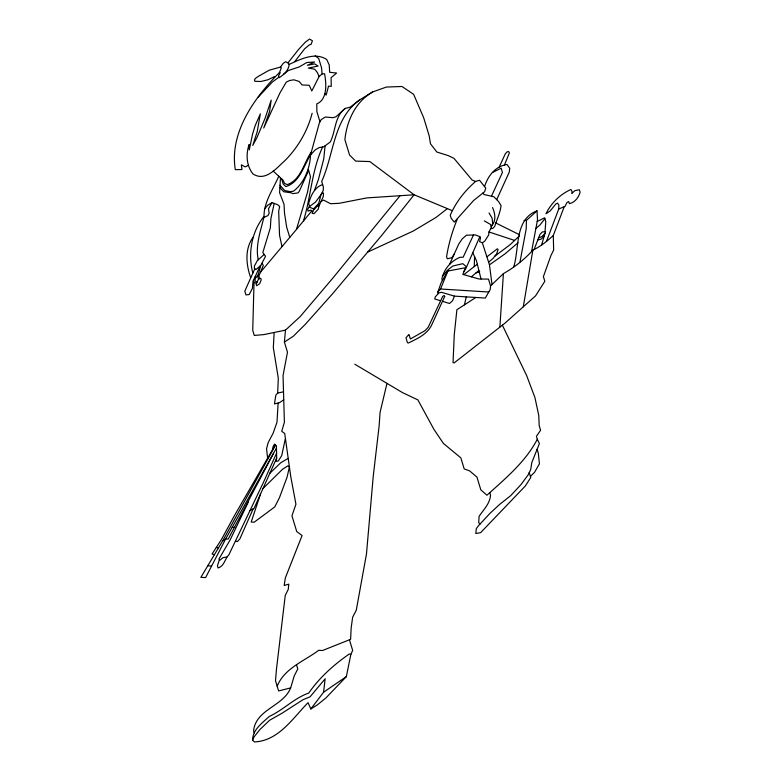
<?xml version="1.0" encoding="UTF-8"?>
<svg xmlns="http://www.w3.org/2000/svg" width="781" height="781" viewBox="0 0 781 781"><rect width="100%" height="100%" fill="white"/><g stroke="black" fill="none" stroke-linecap="round" stroke-linejoin="round"><path stroke-width="1.17" d="M350.874 654.293L346.354 676.61L325.911 697.95L317.34 704.882L310.838 708.982L308.036 702.685C292.816 718.178 278.632 740.827 254.489 741.95L252.585 740.173C252.429 729.845 262.445 722.835 269.289 716.441C283.23 710.056 294.31 698.048 308.778 693.05C319.488 677.517 333.877 664.699 349.302 654L350.874 654.293L352.68 650.456L349.439 639.785M474.282 266.585L474.545 256.588M253.444 280.359L254.03 282.302L252.732 330.334L254.284 335.44L263.939 334.59L285.465 330.138L300.187 316.598L333.448 277.362L400.048 195.719M531.578 251.531L537.523 219.764L537.006 210.85L526.423 220.418L526.199 228.892L519.99 261.967M283.737 399.774L279.442 402.713L274.453 403.933L275.878 395.049L277.675 393.107L278.3 378.219L273.311 347.604L274.17 332.511M280.467 177.795L279.588 192.682L284.03 204.251L284.518 213.193L286.676 227.173L289.78 237.375M278.124 403.035L276.991 422.218L273.174 433.133L268.274 442.417L266.546 448.665L267.61 458.164M499.869 327.083L503.413 273.614C514.328 267.424 524.5 259.497 532.876 250.135C540.511 246.542 547.1 241.173 553.29 235.52L564.214 206.701L565.112 206.282L566.986 202.445L568.695 201.527L569.349 203.656C574.894 202.504 578.604 197.495 580.127 192.302L579.356 189.754L574.972 190.603L571.819 193.395L572.248 191.989L570.95 189.48C560.25 194.254 550.947 203.236 546.026 213.779L550.224 210.89L555.955 203.841L557.585 203.158L558.854 205.139L558.747 209.015L546.427 241.534M255.26 276.474L254.977 280.643L257.008 282.244M545.011 231.674L545.792 221.628L544.63 217.801L537.191 221.521M296.546 664.885L297.786 668.975L294.232 675.926L290.659 687.895L278.602 690.951L275.508 680.739L276.503 668.858L285.26 595.356L288.238 589.45L288.814 584.139L284.196 585.496L285.329 577.95L302.081 535.512L296.731 531.549L291.948 515.811L295.94 504.214L290.757 476.576L284.714 433.494L281.726 431.317L284.391 422.287L283.044 375.573L287.476 352.182L284.401 342.078L285.465 330.138M484.337 220.886L490.448 224.411L491.356 227.388L488.974 231.967L488.681 234.983L484.767 241.114L482.346 242.842L479.602 241.612L480.491 238.185L479.846 236.643L475.346 234.935L466.442 235.198L462.147 238.947L458.623 244.277L449.534 264.495M438.258 293.646L437.799 292.133L441.187 282.644L447.864 271.027L465.33 267.766L462.869 274.385L478.948 278.993L488.496 279.129L490.566 285.934L490.204 289.546L485.304 298.059L454.454 296.136L441.431 292.279L438.912 292.953L435.31 296.829L434.724 298.967L440.611 300.763M325.081 145.813L323.744 158.924L318.423 179.493L314.45 190.476M310.838 708.982L323.578 692.22L325.16 678.767L310.077 696.818L303.048 699.698L281.707 713.414L269.552 720.297L259.839 729.63L254.176 736.776L252.585 740.173M274.59 76.567L267.863 79.808L260.883 81.488L254.86 81.302L254.469 80.023L255.299 78.481L258.306 76.372L269.299 70.173L280.535 67.049L283.23 63.339L285.621 61.719L287.984 62.861L289.146 64.423C288.755 70.202 283.776 74.791 279.129 77.719L278.553 75.835L280.184 72.74L279.491 72.477C254.606 97.342 229.224 132.594 235.315 169.672L241.944 169.545L241.349 164.84L245.205 166.89L248.534 165.269M285.299 438.961L281.707 455.587L278.358 460.975L275.937 461.415L276.699 458.066L276.435 445.834L274.512 444.077L273.155 446.39L272.52 449.651M479.846 236.643L465.876 268.508L463.865 271.71M319.966 121.758L316.871 111.556L316.774 103.912C327.63 99.509 326.399 83.245 324.545 73.736L322.094 73.98L319.107 76.509L311.795 91.006L309.256 85.295L302.022 84.944L299.103 81.439L293.949 79.818L289.644 80.511L286.285 82.112L279.93 92.939L263.734 128.045L269.591 111.458L271.183 100.095L265.14 118.126L256.91 137.7L252.751 145.442L257.183 131.823L260.346 113.841L255.182 125.585L252.566 134.088L249.276 149.903L249.1 144.544C245.781 154.208 246.347 165.865 253.024 173.978C265.589 182.071 276.562 168.003 285.094 160.427C297.981 147.472 307.597 130.915 312.136 113.225M523.299 306.796L532.876 250.135M513.752 266.838C519.521 248.27 514.415 219.256 537.006 210.85M280.028 185.234L284.665 190.554L290.171 191.618L293.431 191.238C304.268 182.9 309.998 168.432 310.516 154.98L315.319 149.796L319.37 147.531L323.656 146.867L330.324 141.947C335.81 130.964 334.414 116.662 345.173 108.413L350.171 107.192L359.914 99.753L372.615 91.963L386.38 87.052L402.01 86.486L413.647 94.364L423.722 117.872L429.15 135.728L430.497 143.841L436.833 152.012L448.235 155.614L453.986 158.358L472.095 180.001L475.629 181.436L479.514 180.235L485.762 188.143L484.61 191.716L473.608 200.483L454.269 222.087L451.154 218.241L450.256 215.273C455.772 202.23 464.959 190.642 475.629 181.436M274.18 203.421L270.929 218.475L270.353 227.798L262.816 252.556L265.55 256.285L260.776 265.452L257.71 276.552L258.511 279.178L256.129 284.04L256.646 285.739L259.643 283.718L261.225 279.949L260.717 278.251L258.511 279.178M303.448 220.984C311.004 196.578 311.697 170.326 322.621 147.033M464.402 304.863L466.286 296.868M386.985 383.373L380.064 412.397L379.136 425.879L373.269 476.019L366.465 554.071L356.263 610.234L352.661 617.185L351.177 627.787L350.601 639.327L322.514 650.524L318.707 650.29C304.346 661.107 284.186 668.311 277.187 686.274M318.14 205.94L320.952 194.733L323.266 190.379L323.373 186.971L321.694 181.446C334.092 154.14 333.341 118.302 359.914 99.753M319.117 205.686L318.248 209.142L314.05 213.672L312.097 213.272L313.406 210.245L317.223 206.184L319.117 205.686L323.256 196.666L323.48 193.014L321.635 193.463M483.048 192.966L483.898 194.479L493.904 196.792L498.62 201.615L501.09 205.667C500.172 212.891 496.97 219.373 494.715 226.402L492.918 228.335L490.585 228.716M541.584 244.98L545.538 231.615L542.287 231.957L539.886 234.544L534.126 249.471M260.473 272.247L296.448 229.458L307.499 192.165L310.487 176.555L308.319 169.428M219.451 559.567L217.43 565.844L218.075 567.972C224.401 566.196 224.703 558.805 228.843 554.861L263.275 482.756L276.591 453.156M260.542 493.992L251.189 522.011L254.118 522.245L274.736 506.937L279.452 497.682L287.105 477.074L289.37 467.048L287.867 465.857L282.537 469.264L263.012 488.506M484.542 186.6C487.969 175.832 495.232 166.353 506.976 164.459L509.72 168.266L509.28 172.054L496.706 199.653M263.988 216.913C260.717 230.756 255.162 245.498 258.257 259.77M473.471 234.993L463.133 257.291L460.087 257.271C450.871 260.961 443.94 269.162 441.87 278.856L442.388 280.555M457.051 219.676C452.111 231.82 448.577 244.072 446.537 256.92L447.337 258.794L451.848 257.691L454.239 254.02M279.491 72.477L281.345 67.801L280.535 67.049M253.181 508.812L239.816 538.978L237.414 541.575L235.364 541.223M504.321 165.357L509.378 152.891L508.607 151.485L507.084 151.885L505.287 153.828L499.069 167.407M437.799 292.133L440.543 289.009L447.864 271.027M454.454 296.136L452.521 300.783L449.534 303.487L442.593 301.368M276.699 458.066L254.108 508.304L249.969 510.618M491.532 196.021L502.447 172.464L501.138 168.169L493.172 172.162M491.229 226.968L492.743 223.698L492.059 218.114L489.043 212.959M260.171 265.96L253.015 281.258L252.409 288.404L249.159 294.583L245.937 294.876L244.804 291.157L254.811 268.752M248.28 502.095L230.258 539.7L218.973 558.981L219.939 560.153L223.005 557.634L226.802 557.058M308.612 170.385L299.113 191.618L297.912 192.917L292.699 193.659L291.459 192.858L283.776 191.755L279.891 187.547M276.484 448.001L225.66 538.988L205.618 577.589L200.873 577.354L222.624 540.94L275.586 445.053M278.758 176.223C273.096 189.412 263.48 202.601 264.027 217.382L267.893 215.634L269.172 213.311L268.469 208.82L272.061 202.63L277.772 204.759L279.676 206.535L278.69 211.095L279.52 235.179L281.99 246.611M273.555 453.283L228.228 539.075L225.66 538.988L222.624 540.94M311.121 152.256C303.829 163.044 300.919 179.806 287.223 184.648L284.509 183.369L283.142 180.265L273.125 171.019M502.359 325.169L526.628 375.505L534.936 397.597L538.773 415.482L539.183 425.596L540.598 430.272L536.41 436.286L537.308 439.264C525.564 461.825 505.492 478.441 486.944 495.232L480.813 489.843L476.937 477.084L469.586 470.855L464.197 468.912L460.829 457.851L443.423 443.452L433.845 429.228L417.864 399.872L402.605 392.667L354.799 364.21M275.322 444.809L234.544 515.431L221.472 539.437L212.1 553.973L214.297 554.695M290.659 687.895C283.337 706.463 255.924 709.089 253.581 730.791L254.225 732.92M253.142 237.141C244.609 248.885 246.035 264.574 250.662 277.587M294.749 61.601L304.678 48.744L309.569 44.751L311.033 44.468L312.42 40.778L309.569 39.05L305.332 42.154L298.723 49.271L287.984 62.861M263.939 216.425C251.414 232.084 247.792 253.854 252.81 273.018M320.952 194.733L315.504 202.103L309.549 206.457M442.856 275.957L447.406 270.265L452.892 265.989L462.83 263.675L466.189 266.604M544.913 218.729L539.856 225.074L535.893 228.452M296.448 229.458L311.775 210.909M255.114 278.641L258.12 275.049M264.847 208.576L267.776 205.169L272.061 202.63M314.089 209.523L313.611 208.917L318.794 203.333M491.991 225.309C496.286 220.476 495.095 212.979 492.499 207.561M269.855 473.286L280.799 462.684L288.121 458.398M545.06 233.216L542.063 236.458L538.597 237.873M258.257 97.098L272.296 82.073L278.954 77.153M309.461 206.184L307.626 209.659L308.085 211.163L310.789 210.06L312.751 211.758M490.566 285.934L503.413 273.614M544.181 236.184L541.116 239.093L537.777 240.011M519.189 236.106L510.032 244.756L494.851 256.148M345.173 108.413L335.869 116.877L332.843 117.677L325.326 117.033L321.196 119.62L319.419 122.715L310.516 154.98C303.594 166.021 299.748 182.403 285.797 186.61L283.161 183.955L281.609 178.849M264.183 254.421L257.359 260.581L254.391 266.009L254.421 268.439L255.865 269.591L260.776 265.452M518.018 242.754L505.131 253.776L489.472 264.827L492.02 284.538M471.392 276.825L478.88 270.451M488.652 262.143L493.162 258.306L496.54 254.001L498.112 249.617L497.341 248.788L487.022 256.754M283.435 74.4L288.316 70.524L299.279 66.902L306.845 62.509L314.558 62.011L307.343 65.331L314.645 63.905L318.121 66.043L308.319 68.064L314.655 69.197L317.301 72.448L319.107 76.509M372.615 91.963C355.414 101.901 346.969 120.469 344.88 139.623L349.566 155.029L355.648 161.101L369.833 161.56L414.115 194.781L452.248 210.645M447.367 208.615L436.013 217.45L413.208 231.059L367.656 252.097M463.826 274.658L477.328 264.242M323.578 692.22L346.354 676.61M284.401 342.078L293.344 336.211L305.537 324.086L332.852 293.441L381.733 235.374L414.115 194.781L366.836 197.905L339.071 203.324L330.539 203.714L323.598 200.082L321.098 201.371M475.873 297.463L456.895 309.715L454.278 334.532L453.029 362.638L454.22 362.862L504.838 323.256L535.541 295.872L544.816 281.297L543.391 276.62L550.966 255.436L553.651 250.047L553.29 235.52M289.146 64.423C300.48 59.239 314.909 51.731 326.722 59.502L329.221 64.95L329.68 72.301L336.621 73.023L331.095 77.69L331.242 86.369L328.537 86.135L326.146 95.097L324.564 93.535M558.747 209.015L564.214 206.701M530.406 476.43L534.526 472.329L539.427 463.807L538.314 453.253L537.113 449.3M322.631 184.541C314.558 187.186 310.672 195.826 308.641 203.48L309.803 207.307L313.611 208.917M475.98 272.92L479.729 271.837M277.675 393.107L283.513 391.808M524.022 220.506L526.423 220.418M232.24 527.37L234.817 527.458M440.543 289.009L488.789 292.016M207.6 565.747L211.368 566.03M216.308 547.452L218.465 547.823M514.611 240.431L488.974 231.967M254.03 282.302L256.529 283.23M495.681 222.927L519.443 234.71M480.178 523.905L478.704 522.792L479.085 516.397C483.537 509.573 489.98 503.755 490.527 495.066L489.794 492.665M315.173 55.812L318.707 58.497L321.557 67.849L322.094 73.98M537.308 439.264L539.398 443.569L531.763 462.674L530.689 469.615L528.073 474.994L520.986 484.571L510.696 495.652L499.703 504.341L489.892 513.439L478.489 525.73L476.293 528.669L475.805 533.501L480.608 532.681L525.349 485.958L530.738 477.523L529.245 472.593M262.191 263.138L263.285 265.511L258.892 276.035L259.673 278.592M472.642 252.458L476.449 260.727L481.028 279.022M482.346 242.842L489.472 264.827M444.701 296.409L431.502 325.355C426.963 334.483 416.995 338.798 408.297 343.064L407.428 342.625L405.983 337.841L408.434 334.951L409.039 334.551L410.376 338.983L425.059 330.646L428.203 327.259L442.632 296.507L443.998 295.501L444.701 296.409"/></g></svg>
